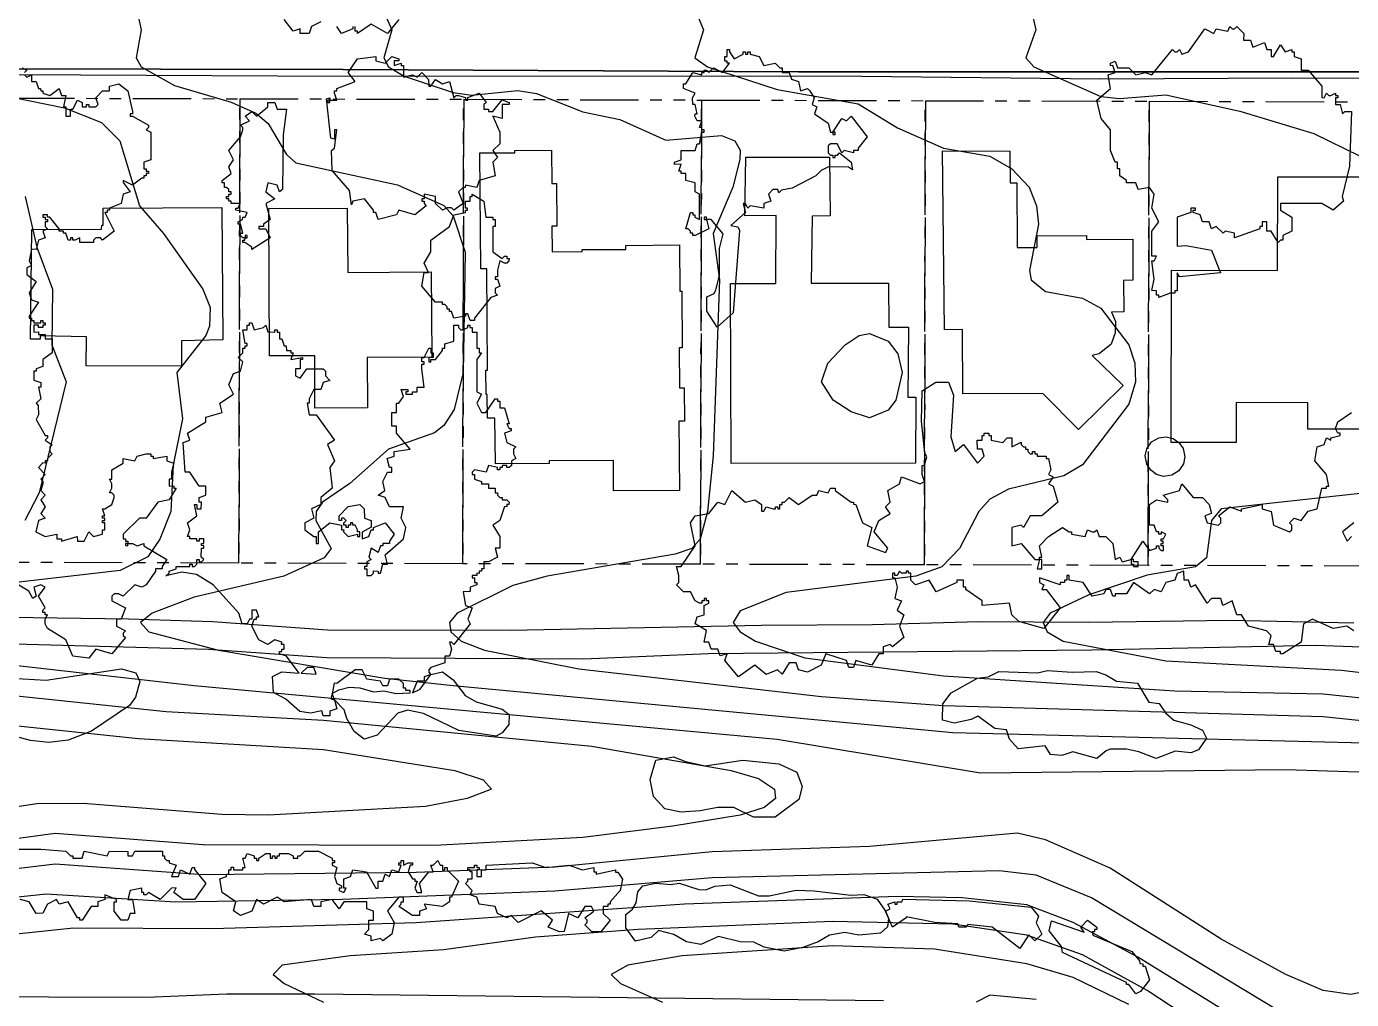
# Model space of a CAD drawing. Header units: metres. Extents: x -550 to 550, y -500 to 950.
# Drawn here: x -92.1 to 52.1, y 738.2 to 844.1 of the extents above; entities that cross this region are included whole.
import ezdxf

# ---------------------------------------------------------------- set-up
doc = ezdxf.new("R2010")
doc.units = ezdxf.units.M
doc.header["$LTSCALE"] = 2
doc.linetypes.add('PHANTOM', pattern=[6.35, 3.175, -0.635, 0.635, -0.635, 0.635, -0.635])
for name, color, linetype in [('SITE-BLDG-EXIST', 7, 'CONTINUOUS'), ('SITE-PROPERTY', 7, 'PHANTOM'), ('SITE-ROAD-CURB', 7, 'CONTINUOUS'), ('SITE-ROAD-GRAVEL', 32, 'CONTINUOUS'), ('SITE-ROAD-PAVED', 7, 'CONTINUOUS'), ('SITE-TREE-CANOPY', 94, 'CONTINUOUS'), ('TOPO-CONTOUR-MAJOR', 8, 'CONTINUOUS'), ('TOPO-CONTOUR-MINOR', 9, 'CONTINUOUS')]:
    doc.layers.add(name, color=color, linetype=linetype)

msp = doc.modelspace()

# ---------------------------------------------------------------- linework, layer by layer
at = {"layer": 'SITE-BLDG-EXIST'}
for points in [[(-20.78, 815.28), (-20.74, 809.11), (-21.08, 809.11), (-21.05, 804.75), (-20.52, 804.76), (-20.49, 801.11), (-21.11, 801.11), (-21.05, 793.59), (-28.22, 793.55), (-28.24, 796.84), (-35.24, 796.79), (-35.24, 796.5), (-41.09, 796.47), (-41.13, 801.45), (-41.96, 801.45), (-41.98, 804.02), (-42.1, 804.02), (-42.12, 806.65), (-41.94, 806.65), (-42.02, 817.69), (-42.68, 817.68), (-42.78, 830.3), (-38.97, 830.32), (-38.97, 830.57), (-34.96, 830.6), (-34.93, 826.98), (-34.42, 826.98), (-34.39, 822.33), (-34.94, 822.33), (-34.92, 819.54), (-31.63, 819.57), (-31.64, 819.78), (-26.87, 819.81), (-26.88, 820.24), (-21.05, 820.29), (-21.02, 815.28)], [(4.69, 803.74), (4.67, 796.54), (-15.42, 796.52), (-15.49, 816.09), (-10.54, 816.09), (-10.52, 823.48), (-13.93, 823.47), (-13.83, 829.83), (-4.69, 829.86), (-4.62, 823.45), (-6.61, 823.44), (-6.69, 816.15), (1.73, 816.12), (1.76, 811.35), (3.88, 811.36), (3.84, 803.74)], [(28.31, 820.92), (28.33, 816.45), (27.31, 816.44), (27.33, 813.01), (26, 812.97), (26.43, 811.98), (26.39, 810.72), (25.95, 809.51), (24.64, 808.44), (23.88, 808.25), (27.28, 805.01), (22.4, 800.2), (18.52, 804.13), (9.81, 804.09), (9.77, 811.1), (7.83, 811.06), (7.6, 830.54), (14.93, 830.5), (14.95, 827.06), (15.69, 827.06), (15.72, 820.02), (17.92, 820.03), (17.91, 821.28), (23.26, 821.31), (23.26, 820.9)], [(32.49, 798.81), (32.54, 817.54), (44.08, 817.51), (44.11, 827.71), (54.03, 827.69), (53.95, 800.23), (47.38, 800.25), (47.39, 803.12), (39.58, 803.15), (39.57, 798.78)], [(-75.25, 807.1), (-85.63, 807.14), (-85.61, 810.3), (-90.67, 810.41), (-90.67, 810.03), (-91.69, 810.05), (-91.56, 821.98), (-83.96, 822), (-83.95, 822.44), (-83.79, 822.44), (-83.81, 824.3), (-70.86, 824.35), (-70.78, 809.95), (-75.26, 809.86)], [(-48.07, 817.35), (-48.02, 808.08), (-55.06, 808.03), (-55.03, 802.56), (-60.73, 802.53), (-60.75, 808.24), (-65.68, 808.21), (-65.77, 824.25), (-57.21, 824.31), (-57.17, 817.3)]]:
    msp.add_lwpolyline(points, close=True, dxfattribs=at)
at = {"layer": 'SITE-PROPERTY'}
for points in [[(-69.01, 785.68), (-93.37, 785.75), (-93.28, 836.27), (-68.9, 836.2)], [(-44.64, 785.61), (-69.01, 785.68), (-68.9, 836.2), (-44.54, 836.14)], [(-18.75, 785.55), (-44.64, 785.61), (-44.54, 836.14), (-18.64, 836.06)], [(5.62, 785.48), (-18.75, 785.55), (-18.64, 836.06), (5.73, 835.99)], [(29.98, 785.42), (5.62, 785.48), (5.73, 835.99), (30.1, 835.93)], [(55.5, 785.35), (29.98, 785.42), (30.1, 835.93), (55.62, 835.85)]]:
    msp.add_lwpolyline(points, close=True, dxfattribs=at)
at = {"layer": 'SITE-ROAD-CURB'}
for points in [[(-157.19, 839.55), (-57.68, 839.4), (-8.09, 839.14), (73.65, 839.12)], [(72.86, 838.34), (45.66, 838.44), (24.77, 838.34), (-1.19, 838.63), (-64.8, 838.65), (-114.94, 838.91)]]:
    msp.add_lwpolyline(points, dxfattribs=at)
at = {"layer": 'SITE-ROAD-GRAVEL'}
for points in [[(-106.97, 779.97), (-81.05, 779.62), (-71.88, 779.31), (-59.37, 778.41), (-39.45, 778.38), (-12.12, 778.92), (-0.03, 778.99), (11.57, 779.33), (23.52, 779.23), (38.96, 779.46), (52.4, 779.19)], [(127.71, 732.44), (127.02, 752.07), (127.83, 761.11), (128.04, 767.9), (127.52, 771.07), (126.78, 772.29), (125.5, 773.43), (122.66, 774.95), (119.62, 775.55), (110.74, 776.53), (101.34, 777.27), (95.89, 777.28), (88.38, 776.12), (82.16, 775.78), (76.2, 775.68), (48.21, 776.69), (23.86, 776.21), (-17.89, 775.81), (-31.47, 775.21), (-59.46, 775.36), (-72.33, 776.26), (-94.79, 776.88)]]:
    msp.add_lwpolyline(points, dxfattribs=at)
at = {"layer": 'SITE-ROAD-PAVED'}
for points in [[(73.65, 839.12), (-8.09, 839.14), (-57.68, 839.4), (-157.19, 839.55)], [(-132.45, 738.63), (-79.06, 738.43), (-70.38, 738.8), (-60.75, 738.8), (1.17, 738.08)]]:
    msp.add_lwpolyline(points, dxfattribs=at)
at = {"layer": 'SITE-TREE-CANOPY'}
for points in [[(-60.1, 844.56), (-61.1, 844.06), (-61.35, 843.31), (-62.35, 843.31), (-62.35, 843.81), (-63.1, 843.56), (-64.1, 844.81)], [(-56.61, 844.06), (-56.61, 843.81), (-57.85, 843.31), (-58.35, 844.07)], [(-51.61, 844.81), (-52.85, 843.31), (-54.6, 844.3), (-56.1, 843.31), (-56.1, 843.56), (-56.35, 843.56), (-56.35, 844.06)], [(-92.35, 838.82), (-92.1, 838.56), (-91.6, 838.81), (-91.6, 838.06), (-91.1, 838.06), (-90.85, 837.31), (-90.61, 837.31), (-90.6, 837.06), (-90.35, 837.06), (-90.35, 836.81), (-89.6, 836.56), (-88.6, 837.31), (-88.35, 836.56), (-87.85, 836.56), (-88.1, 835.31), (-87.85, 835.31), (-87.85, 834.32), (-87.35, 834.31), (-87.35, 835.06), (-87.1, 835.06), (-86.6, 836.06), (-86.1, 835.81), (-86.1, 835.31), (-85.6, 835.31), (-85.6, 835.56), (-85.35, 835.56), (-85.35, 835.31), (-84.6, 835.31), (-84.35, 835.56), (-84.6, 836.31), (-83.85, 837.06), (-83.1, 837.06), (-83.1, 837.56), (-82.1, 837.81), (-81.1, 837.07), (-80.6, 834.81), (-80.6, 834.56), (-80.85, 834.56), (-80.85, 834.31), (-80.6, 834.31), (-78.85, 833.31), (-78.85, 833.06), (-79.1, 832.81), (-78.61, 832.56), (-78.6, 829.56), (-79.35, 829.31), (-79.35, 828.56), (-79.1, 828.56), (-79.1, 828.31), (-78.85, 828.31), (-78.85, 828.06), (-79.1, 828.06), (-79.1, 827.81), (-79.36, 827.81), (-79.35, 827.56), (-79.6, 827.56), (-80.6, 826.81), (-81.6, 827.31), (-81.6, 827.07), (-80.85, 826.06), (-81.61, 825.81), (-81.85, 824.81), (-83.1, 824.31), (-83.1, 824.06), (-83.35, 824.06), (-83.35, 823.81), (-83.6, 823.81), (-82.6, 821.81), (-83.85, 820.81), (-84.1, 821.06), (-84.6, 821.06), (-84.85, 820.81), (-84.85, 820.56), (-86.35, 820.56), (-86.35, 821.07), (-86.85, 820.81), (-87.1, 820.81), (-87.1, 821.06), (-87.36, 821.06), (-87.36, 820.81), (-87.6, 820.81), (-87.85, 821.56), (-88.1, 821.56), (-88.11, 821.81), (-88.6, 821.81), (-88.6, 822.06), (-89.6, 823.31), (-89.85, 823.31), (-89.85, 823.56), (-90.35, 823.56), (-90.35, 823.31), (-90.1, 823.31), (-90.11, 823.06), (-89.85, 823.06), (-89.85, 822.81), (-90.11, 822.81), (-90.1, 822.3), (-89.85, 822.06), (-90.35, 821.8), (-90.1, 821.06), (-90.85, 820.82), (-91.1, 819.81), (-91.6, 819.82), (-91.85, 818.56), (-91.6, 818.06), (-92.1, 817.81), (-92.1, 817.06), (-91.1, 816.31), (-91.85, 815.07), (-91.61, 814.31), (-90.85, 814.06), (-91.85, 812.56), (-91.85, 812.31), (-91.6, 812.31), (-91.6, 812.06), (-91.36, 812.06), (-91.35, 811.81), (-90.6, 811.8), (-90.6, 812.06), (-90.35, 812.06), (-90.35, 811.82), (-90.1, 811.82), (-90.1, 811.56), (-90.35, 811.56), (-90.35, 811.32), (-90.85, 811.32), (-90.85, 811.56), (-91.35, 811.56), (-91.35, 810.8), (-90.85, 810.82), (-90.85, 810.56), (-90.1, 810.56), (-90.1, 810.06), (-89.35, 810.06), (-89.35, 808.56), (-90.35, 807.81), (-90.35, 807.05), (-91.1, 806.81), (-91.1, 806.56), (-91.35, 806.56), (-91.35, 805.57), (-90.6, 805.31), (-90.6, 804.81), (-90.85, 804.81), (-90.6, 803.56), (-91.1, 803.06), (-90.86, 802.81), (-90.85, 801.8), (-91.1, 801.3), (-90.1, 799.56), (-89.86, 799.56), (-89.85, 799.31), (-90.1, 799.06), (-89.35, 798.55), (-89.6, 798.31), (-89.61, 797.81), (-89.35, 797.56), (-89.85, 797.06), (-89.85, 796.81), (-90.11, 796.81), (-90.11, 796.56), (-90.35, 796.57), (-90.85, 796.07), (-90.1, 795.31), (-90.6, 794.81), (-90.35, 794.56), (-90.35, 794.31), (-90.6, 793.56), (-90.1, 793.06), (-90.6, 792.56), (-90.1, 791.81), (-90.6, 791.06), (-90.1, 790.56), (-90.85, 790.31), (-91.11, 789.06), (-90.1, 788.56), (-88.85, 788.81), (-88.85, 788.31), (-88.35, 788.31), (-88.35, 788.06), (-86.61, 788.56), (-86.6, 788.06), (-85.85, 788.06), (-85.35, 789.06), (-84.85, 788.56), (-83.85, 788.81), (-83.85, 789.31), (-83.6, 789.31), (-83.6, 790.06), (-83.85, 790.06), (-83.85, 790.3), (-83.6, 790.32), (-83.6, 790.56), (-83.85, 790.56), (-83.85, 790.81), (-83.6, 790.81), (-83.86, 791.56), (-83.6, 791.56), (-82.85, 792.06), (-82.6, 792.81), (-82.6, 793.06), (-82.85, 793.31), (-83.1, 793.31), (-82.86, 793.81), (-82.85, 794.31), (-83.1, 794.81), (-82.85, 794.81), (-82.85, 795.81), (-81.6, 796.56), (-81.6, 797.07), (-80.35, 796.81), (-80.11, 797.31), (-79.1, 797.56), (-78.6, 797.56), (-78.6, 797.31), (-78.35, 797.31), (-78.35, 797.06), (-76.85, 797.31), (-76.86, 796.81), (-76.1, 796.56), (-76.35, 795.56), (-76.35, 794.81), (-76.61, 794.81), (-76.6, 794.06), (-76.1, 794.07), (-76.1, 793.81), (-75.86, 793.81), (-76.6, 792.56), (-77.85, 792.31), (-79.1, 790.57), (-79.85, 790.56), (-81.61, 788.81), (-81.6, 788.31), (-81.35, 788.31), (-81.35, 788.07), (-81.1, 788.07), (-81.1, 787.81), (-80.6, 787.81), (-80.1, 787.56), (-79.35, 787.81), (-79.35, 787.56), (-76.86, 786.06), (-77.36, 785.31), (-77.36, 785.06), (-78.1, 785.06), (-78.1, 784.81), (-79.1, 783.31), (-79.6, 783.06), (-80.35, 783.31), (-81.6, 782.06), (-82.11, 782.32), (-82.6, 782.31), (-82.85, 782.06), (-82.85, 781.56), (-81.35, 780.81), (-81.85, 779.56), (-82.36, 779.56), (-82.35, 778.81), (-81.35, 778.31), (-81.61, 778.05), (-81.6, 777.81), (-81.35, 777.56), (-82.85, 775.81), (-84.6, 776.31), (-85.35, 775.31), (-87.1, 775.56), (-87.85, 777.31), (-89.86, 778.56), (-90.1, 779.06), (-90.1, 779.56), (-89.85, 780.06), (-90.1, 780.06), (-90.1, 780.31), (-90.35, 780.31), (-90.35, 780.56), (-90.11, 780.81), (-90.85, 782.06), (-90.1, 783.06), (-90.6, 783.31), (-91.35, 783.06), (-91.1, 782.06), (-91.47, 781.82), (-91.89, 782.63), (-93.7, 783.69)], [(-92.6, 839.56), (-92.11, 839.32), (-92.35, 839.06)], [(52.39, 778.31), (51.64, 778.81), (50.15, 778.56), (47.9, 779.56), (46.9, 779.06), (46.65, 777.06), (44.65, 775.81), (44.4, 775.81), (44.39, 776.06), (43.9, 776.06), (43.65, 776.81), (43.15, 776.81), (43.4, 777.81), (42.89, 778.31), (40.9, 778.8), (40.14, 780.06), (39.65, 780.06), (39.15, 781.55), (38.14, 781.06), (37.9, 781.81), (36.9, 781.81), (36.4, 781.31), (35.15, 783.31), (34.65, 783.06), (34.4, 783.81), (33.9, 783.81), (33.89, 784.81), (33.15, 784.55), (32.9, 783.81), (31.9, 783.56), (31.4, 782.55), (30.65, 782.81), (30.15, 782.31), (28.39, 783.56), (27.65, 782.32), (26.4, 782.31), (26.4, 782.06), (26.15, 782.06), (25.89, 782.81), (25.4, 782.81), (25.15, 782.31), (23.9, 782.06), (22.9, 783.56), (21.39, 783.81), (21.4, 784.31), (21.15, 784.31), (21.15, 783.81), (20.9, 783.81), (20.9, 783.56), (20.4, 783.56), (20.4, 783.31), (18.15, 784.06), (18.15, 783.56), (18.65, 783.31), (18.4, 782.81), (18.9, 782.8), (20.4, 780.81), (18.65, 778.56), (15.9, 779.3), (15.15, 780.06), (14.9, 781.31), (11.9, 781.06), (11.9, 781.56), (10.14, 782.81), (10.15, 783.06), (9.9, 783.06), (9.9, 783.81), (9.15, 783.81), (9.15, 783.56), (6.9, 782.56), (6.15, 783.81), (4.65, 783.31), (4.15, 783.81), (4.15, 784.56), (3.9, 784.56), (3.9, 784.8), (3.65, 784.81), (3.65, 784.56), (3.15, 784.56), (2.9, 784.81), (2.65, 784.31), (2.39, 784.31), (2.4, 784.56), (2.15, 784.56), (2.15, 784.06), (2.39, 784.06), (2.65, 783.06), (2.4, 781.81), (3.15, 781.56), (2.65, 780.56), (3.4, 780.06), (2.9, 778.81), (3.4, 777.56), (2.15, 776.56), (1.9, 776.81), (1.15, 776.57), (1.15, 775.81), (0.65, 775.81), (-0.1, 774.57), (-1.85, 775.06), (-2.11, 774.31), (-2.6, 774.31), (-2.86, 775.06), (-5.1, 775.81), (-5.6, 774.56), (-7.11, 773.81), (-8.1, 774.06), (-8.35, 774.81), (-9.1, 774.81), (-9.85, 773.57), (-10.36, 774.06), (-11.6, 773.56), (-12.85, 774.56), (-14.6, 773.3), (-16.11, 775.06), (-15.85, 775.81), (-16.6, 775.57), (-16.85, 776.31), (-17.6, 776.31), (-17.85, 777.06), (-18.35, 777.06), (-18.1, 778.32), (-19.35, 779.06), (-19.1, 779.81), (-18.35, 780.06), (-18.35, 781.06), (-17.85, 781.31), (-17.85, 781.56), (-18.1, 781.56), (-18.1, 781.81), (-18.35, 781.81), (-18.35, 781.56), (-18.6, 781.56), (-18.6, 781.31), (-18.85, 781.31), (-19.35, 781.57), (-19.85, 782.56), (-20.6, 782.56), (-21.35, 783.31), (-21.1, 783.56), (-21.1, 784.31), (-21.35, 785.31), (-20.85, 785.32), (-19.35, 787.56), (-19.85, 790.06), (-19.35, 790.81), (-17.85, 791.06), (-16.85, 792.31), (-16.1, 792.06), (-15.35, 793.56), (-13.85, 792.31), (-12.85, 792.56), (-12.1, 792.06), (-12.1, 791.31), (-11.85, 791.31), (-11.6, 791.81), (-10.85, 791.57), (-10.6, 791.56), (-10.6, 791.81), (-10.35, 791.81), (-10.35, 791.56), (-10.1, 791.56), (-10.1, 792.06), (-9.85, 792.06), (-9.85, 792.31), (-9.6, 792.31), (-9.1, 792.81), (-8.1, 792.06), (-6.6, 793.06), (-6.1, 793.06), (-5.85, 793.56), (-4.85, 793.31), (-4.6, 793.82), (-4.1, 793.81), (-4.1, 793.56), (-2.36, 792.31), (-2.1, 792.31), (-2.1, 792.07), (-1.85, 792.06), (-1.1, 790.06), (-0.1, 789.56), (-0.6, 787.56), (1.4, 786.81), (1.65, 787.31), (0.15, 789.06), (0.65, 790.32), (1.9, 791.06), (1.4, 791.8), (1.9, 792.3), (1.65, 793.56), (2.9, 794.31), (3.15, 795.06), (5.15, 794.31), (5.65, 794.56), (5.4, 795.31), (5.39, 796.3), (5.65, 796.32), (5.88, 797.23), (5.67, 797.62), (5.32, 801.1), (5.38, 804.41), (6.88, 805.36), (8.25, 805.37), (8.81, 803.96), (8.51, 799.4), (8.96, 797.81), (9.9, 798.56), (11.4, 796.56), (12.15, 797.31), (11.9, 798.06), (11.4, 798.07), (11.39, 799.06), (11.9, 799.05), (11.9, 799.56), (12.15, 799.56), (12.15, 799.81), (12.65, 799.81), (12.65, 799.57), (12.9, 799.57), (12.9, 799.06), (14.15, 798.81), (14.65, 799.31), (15.14, 799.31), (15.15, 798.31), (16.15, 798.82), (16.15, 798.56), (16.4, 798.31), (16.65, 798.31), (16.65, 798.06), (16.9, 798.06), (16.9, 797.81), (17.15, 797.56), (17.4, 797.56), (17.4, 797.81), (17.65, 797.81), (17.65, 797.56), (17.89, 797.56), (17.89, 797.31), (18.9, 797.31), (18.9, 797.07), (19.15, 797.07), (19.4, 795.81), (19.15, 795.31), (19.65, 795.06), (19.15, 794.31), (19.65, 794.06), (20.15, 792.31), (18.4, 790.81), (17.15, 790.81), (16.4, 789.56), (16.15, 789.81), (15.15, 789.56), (15.15, 787.56), (16.15, 787.81), (17.65, 786.05), (18.15, 786.07), (18.15, 786.31), (18.4, 786.31), (18.15, 787.56), (19.15, 788.56), (20.65, 789.55), (21.39, 789.06), (21.65, 789.06), (21.65, 788.81), (23.15, 788.56), (23.4, 789.31), (23.89, 789.06), (24.15, 789.06), (24.4, 789.31), (24.64, 788.56), (25.4, 788.56), (26.15, 787.81), (26.4, 786.07), (26.9, 786.31), (27.15, 785.81), (28.15, 786.06), (29.4, 788.06), (30.15, 787.06), (30.9, 787.31), (30.9, 787.56), (31.15, 787.56), (31.15, 787.31), (31.4, 787.06), (31.65, 787.06), (31.65, 787.56), (31.4, 787.56), (31.4, 787.81), (31.64, 787.81), (31.64, 788.06), (31.4, 788.06), (31.4, 788.31), (31.65, 788.31), (31.9, 788.81), (31.4, 789.06), (31.4, 788.81), (31.15, 788.81), (31.15, 789.06), (30.89, 789.06), (30.65, 789.81), (30.14, 789.81), (30.15, 792.06), (30.9, 792.56), (32.15, 792.31), (32.15, 792.57), (31.64, 793.06), (33.4, 793.56), (33.65, 794.31), (34.9, 792.81), (35.9, 792.81), (36.65, 792.06), (36.9, 791.06), (36.15, 790.81), (36.4, 790.06), (37.65, 789.81), (37.9, 790.05), (37.9, 790.56), (37.64, 790.81), (38.9, 791.81), (40.15, 791.31), (40.15, 791.56), (42.4, 792.06), (42.4, 791.56), (43.4, 791.3), (43.65, 789.81), (45.39, 789.06), (45.65, 789.31), (45.65, 789.81), (45.4, 790.06), (45.89, 790.56), (46.65, 790.31), (47.4, 791.31), (48.4, 791.57), (48.9, 793.81), (49.4, 793.81), (49.4, 794.06), (49.65, 794.06), (49.4, 795.31), (48.15, 796.8), (48.4, 798.31), (49.15, 798.56), (49.4, 799.31), (49.89, 799.06), (49.89, 799.31), (50.9, 799.56), (50.9, 799.82), (50.65, 799.8), (50.39, 800.31), (50.65, 801.06), (52.15, 802.06)], [(52.4, 790.06), (51.15, 789.06), (51.65, 788.06), (52.15, 788.56)], [(-96.39, 773.31), (-90.01, 772.94), (-81.81, 774.16), (-80.24, 773.74), (-79.79, 772.78), (-80.29, 771.08), (-80.94, 770.19), (-85.06, 767.39), (-87.62, 766.41), (-89.72, 766.16), (-91.69, 766.37), (-94.29, 767.04)], [(-93.35, 754.55), (-90.6, 754.56), (-87.85, 754.31), (-87.35, 753.81), (-87.1, 753.81), (-87.1, 753.56), (-86.1, 753.56), (-85.85, 754.31), (-83.35, 753.81), (-83.1, 754.31), (-81.1, 754.3), (-81.1, 753.82), (-80.6, 753.81), (-80.35, 754.32), (-77.35, 754.31), (-77.35, 753.81), (-77.1, 753.81), (-77.1, 753.57), (-76.85, 753.31), (-76.6, 753.31), (-76.6, 753.06), (-75.85, 752.81), (-76.35, 751.56), (-75.6, 751.56), (-75.36, 752.31), (-74.35, 751.82), (-74.11, 752.56), (-73.85, 752.56), (-73.85, 752.32), (-72.61, 750.81), (-73.85, 749.06), (-75.1, 749.06), (-76.1, 749.82), (-75.85, 750.32), (-76.36, 750.31), (-77.6, 749.06), (-78.85, 749.81), (-79.1, 749.56), (-79.35, 749.56), (-79.35, 749.81), (-79.6, 749.81), (-79.6, 750.31), (-80.85, 750.06), (-81.1, 749.07), (-80.61, 749.06), (-80.35, 747.56), (-80.85, 747.56), (-81.1, 746.81), (-81.85, 746.81), (-82.6, 747.81), (-82.6, 748.81), (-82.35, 748.81), (-82.35, 749.06), (-83.6, 749.56), (-83.6, 749.06), (-84.36, 748.81), (-84.36, 748.31), (-85.1, 748.31), (-86.1, 746.81), (-86.35, 746.81), (-86.35, 747.06), (-86.6, 747.06), (-87.6, 748.81), (-88.6, 748.56), (-88.86, 749.06), (-89.85, 748.57), (-90.35, 747.57), (-91.1, 747.55), (-91.85, 748.81), (-92.85, 749.06)]]:
    msp.add_lwpolyline(points, dxfattribs=at)
for points in [[(34.1, 820.22), (36.88, 819.73), (37.88, 817.26), (33.42, 816.84), (33.15, 817.24), (33.15, 815.31), (32.9, 815.31), (32.89, 815.06), (32.4, 815.06), (31.15, 814.56), (31.15, 814.81), (30.9, 814.81), (30.9, 815.31), (30.4, 815.32), (30.65, 816.56), (30.4, 818.56), (30.65, 818.56), (30.9, 819.06), (30.4, 819.06), (30.4, 821.81), (31.15, 822.81), (30.4, 824.31), (30.65, 825.8), (30.15, 826.56), (28.9, 826.31), (28.65, 827.06), (27.64, 827.05), (27.64, 827.31), (26.9, 827.81), (26.9, 828.56), (26.65, 828.56), (26.65, 829.31), (26.4, 829.31), (25.9, 830.56), (25.9, 832.81), (24.89, 834.06), (24.4, 836.06), (25.9, 837.31), (25.64, 838.82), (26.4, 839.06), (26.14, 839.82), (25.9, 839.8), (25.9, 840.06), (26.4, 840.3), (26.65, 839.56), (27.9, 839.56), (28.65, 838.81), (29.65, 839.07), (30.4, 838.81), (32.65, 841.56), (32.89, 841.31), (33.15, 841.31), (33.4, 841.56), (33.65, 841.06), (34.4, 841.31), (36.15, 843.81), (37.14, 843.31), (37.4, 843.81), (38.65, 843.56), (38.89, 844.06), (39.15, 843.81), (39.4, 843.81), (39.65, 844.06), (40.4, 843.31), (40.39, 842.56), (41.15, 842.57), (41.4, 841.81), (42.65, 842.31), (42.9, 841.56), (43.4, 841.56), (43.4, 840.81), (43.65, 840.8), (44.4, 842.06), (44.9, 841.31), (45.65, 841.56), (45.65, 841.31), (45.9, 841.31), (45.9, 840.81), (46.65, 840.56), (46.65, 839.31), (47.4, 839.31), (48.9, 837.56), (48.9, 836.32), (49.15, 836.31), (49.4, 836.82), (49.65, 836.56), (49.9, 836.56), (50.4, 836.81), (50.4, 836.56), (50.65, 836.56), (50.65, 836.31), (50.4, 836.31), (50.4, 835.56), (50.9, 835.56), (51.15, 834.55), (51.39, 834.81), (52.12, 834.81), (51.9, 828.86), (51.13, 825.58), (51.25, 825.05), (50.14, 824.06), (48.9, 824.81), (44.39, 824.81), (44.4, 824.06), (45.65, 823.3), (45.65, 821.81), (44.65, 821.31), (44.65, 820.81), (44.4, 820.81), (44.15, 820.56), (43.4, 821.81), (42.9, 821.81), (42.9, 822.81), (42.4, 822.81), (42.4, 822.31), (42.14, 822.31), (42.14, 822.06), (39.4, 821.05), (39.4, 821.56), (38.39, 821.81), (38.15, 821.56), (37.4, 822.31), (36.9, 822.06), (36.65, 822.8), (35.9, 822.81), (35.64, 823.56), (34.9, 823.81), (34.9, 824.06), (35.15, 824.06), (35.15, 824.31), (34.65, 824.31), (34.65, 823.81), (33.14, 823.31), (33.15, 820.15)], [(-17.85, 822.06), (-19.35, 821.31), (-19.6, 821.31), (-19.6, 821.56), (-19.85, 821.56), (-19.85, 821.81), (-20.1, 822.06), (-20.35, 822.06), (-19.85, 823.81), (-19.6, 823.81), (-19.6, 823.56), (-19.36, 823.56), (-19.36, 823.31), (-18.85, 823.06), (-18.85, 825.81), (-19.35, 826.06), (-19.35, 827.06), (-20.35, 827.31), (-20.35, 828.06), (-20.85, 828.06), (-20.85, 828.31), (-21.1, 828.31), (-20.85, 829.07), (-21.6, 829.06), (-21.6, 829.31), (-20.85, 829.57), (-20.86, 830.56), (-19.35, 830.56), (-19.1, 831.31), (-18.85, 831.31), (-18.6, 832.56), (-18.35, 832.55), (-18.35, 832.81), (-18.6, 832.81), (-18.61, 833.06), (-18.85, 833.06), (-18.6, 833.81), (-19.1, 833.81), (-19.36, 834.31), (-19.35, 834.56), (-19.1, 834.56), (-19.35, 835.56), (-19.6, 835.56), (-19.61, 836.31), (-19.35, 836.81), (-20.6, 837.31), (-20.6, 837.81), (-20.35, 837.81), (-19.6, 839.06), (-18.6, 838.81), (-18.6, 839.06), (-18.35, 839.06), (-18.35, 839.31), (-18.11, 839.31), (-17.85, 839.06), (-17.35, 839.56), (-16.35, 839.06), (-15.61, 840.06), (-15.85, 840.06), (-15.85, 840.3), (-16.1, 840.3), (-16.1, 840.81), (-15.85, 840.81), (-15.85, 841.56), (-15.6, 841.56), (-15.6, 841.31), (-15.1, 840.56), (-14.1, 841.06), (-14.1, 841.31), (-13.86, 841.31), (-13.86, 841.06), (-13.6, 841.06), (-13.6, 841.31), (-13.35, 841.31), (-13.35, 841.06), (-12.35, 840.81), (-11.85, 839.81), (-10.61, 840.06), (-10.1, 839.56), (-9.86, 839.56), (-9.86, 839.06), (-9.1, 839.06), (-8.85, 838.32), (-8.1, 838.06), (-7.85, 837.06), (-7.11, 837.31), (-6.85, 837.06), (-6.36, 836.31), (-6.6, 835.56), (-6.1, 835.31), (-6.35, 834.56), (-4.85, 833.56), (-4.61, 832.56), (-4.35, 832.56), (-3.35, 834.06), (-2.86, 833.81), (-2.35, 834.31), (-0.6, 832.06), (-1.6, 830.81), (-1.6, 830.56), (-2.1, 830.56), (-2.1, 830.31), (-3.11, 830.57), (-3.35, 830.31), (-3.86, 831.31), (-4.6, 831.31), (-4.85, 831.06), (-4.85, 830.31), (-4.6, 830.06), (-4.36, 830.06), (-4.35, 829.81), (-4.1, 829.81), (-4.1, 830.06), (-3.85, 830.06), (-3.6, 830.31), (-2.36, 829.31), (-2.22, 828.47), (-2.64, 828.76), (-4.8, 828.78), (-5.61, 828.4), (-6.21, 827.82), (-8.76, 826.46), (-9.94, 826.26), (-10.24, 825.97), (-10.35, 826.31), (-10.86, 826.32), (-11.35, 825.82), (-11.1, 825.06), (-11.85, 824.82), (-11.86, 824.31), (-13.35, 824.56), (-13.6, 824.31), (-13.86, 824.81), (-14.1, 824.81), (-13.85, 823.81), (-15.45, 822.42), (-14.7, 822.26), (-14.51, 821.87), (-15.18, 812.91), (-16.92, 811.36), (-18.06, 813.07), (-18.06, 814.63), (-17.27, 815.02), (-17.08, 815.41), (-16.68, 816.98), (-16.67, 819.92), (-16.27, 821.51), (-17.6, 823.07), (-18.1, 823.05)], [(-58.35, 836.06), (-58.6, 836.81), (-58.6, 837.06), (-58.35, 837.06), (-58.36, 837.31), (-56.35, 838.06), (-57.1, 839.06), (-56.1, 840.56), (-54.1, 840.81), (-54.1, 840.31), (-53.1, 840.06), (-52.35, 840.81), (-51.6, 840.56), (-51.6, 840.31), (-52.1, 840.31), (-52.1, 839.81), (-51.35, 840.06), (-51.35, 839.81), (-51.1, 839.81), (-51.1, 838.56), (-50.1, 838.81), (-49.61, 838.56), (-49.1, 839.06), (-48.36, 838.31), (-48.35, 837.56), (-48.1, 837.56), (-47.6, 838.31), (-46.85, 837.81), (-46.1, 838.06), (-45.6, 836.31), (-45.35, 836.56), (-45.1, 836.56), (-44.35, 836.32), (-44.35, 836.06), (-44.1, 836.06), (-44.1, 836.32), (-42.85, 836.81), (-42.1, 835.81), (-42.35, 835.56), (-42.35, 835.06), (-41.85, 835.06), (-41.85, 834.81), (-41.35, 834.81), (-40.35, 836.07), (-39.6, 835.81), (-39.6, 835.56), (-40.35, 835.57), (-40.35, 834.06), (-41.35, 834.31), (-40.6, 832.56), (-40.6, 831.3), (-41.35, 830.56), (-40.85, 829.81), (-41.35, 829.31), (-41.1, 827.81), (-42.85, 827.31), (-43.11, 826.56), (-44.35, 826.8), (-44.36, 826.56), (-44.6, 826.56), (-45.1, 826.06), (-44.6, 824.81), (-45.6, 824.06), (-45.85, 824.32), (-46.35, 824.32), (-46.85, 824.06), (-47.6, 824.81), (-47.6, 825.56), (-48.85, 825.81), (-48.85, 825.31), (-49.1, 825.31), (-49.1, 825.06), (-48.85, 825.06), (-48.85, 824.81), (-48.61, 824.56), (-49.85, 823.56), (-51.6, 824.06), (-51.85, 823.56), (-53.85, 823.06), (-54.1, 823.81), (-54.35, 823.81), (-54.35, 824.06), (-55.35, 825.31), (-56.6, 825.06), (-56.74, 824.65), (-56.99, 826.23), (-58.87, 828.38), (-58.95, 830.58), (-58.6, 830.81), (-58.35, 832.81), (-58.6, 832.81), (-58.6, 831.81), (-59.01, 831.91), (-59.48, 836.18), (-59.1, 836.31), (-59.1, 836.06)], [(-68.6, 821.06), (-68.85, 821.31), (-68.85, 821.56), (-68.6, 821.56), (-68.85, 822.55), (-69.1, 822.56), (-69.1, 822.81), (-68.61, 823.05), (-68.6, 823.31), (-68.35, 823.31), (-68.11, 823.81), (-69.36, 824.06), (-69.35, 824.31), (-69.1, 824.31), (-68.86, 824.81), (-69.85, 824.81), (-69.85, 825.06), (-70.1, 825.06), (-70.1, 825.32), (-70.35, 825.32), (-70.35, 825.56), (-70.1, 825.56), (-70.1, 825.82), (-69.85, 825.82), (-69.85, 826.06), (-70.1, 826.06), (-70.1, 826.31), (-70.35, 826.56), (-70.6, 826.56), (-70.6, 827.06), (-70.85, 827.06), (-70.85, 827.31), (-69.86, 828.06), (-70.1, 828.81), (-69.6, 829.56), (-70.1, 830.57), (-68.85, 832.07), (-68.6, 832.81), (-68.6, 833.06), (-68.85, 833.31), (-67.85, 833.81), (-68.35, 834.31), (-67.6, 834.81), (-67.1, 834.31), (-65.85, 835.31), (-65.85, 835.81), (-65.11, 835.81), (-64.85, 835.06), (-63.83, 835.06), (-64.2, 832.29), (-64.27, 826.31), (-64.6, 826.06), (-64.85, 826.81), (-65.85, 827.06), (-66.1, 826.06), (-65.11, 825.31), (-66.1, 824.81), (-65.6, 823.06), (-66.35, 822.56), (-66.35, 822.31), (-66.85, 822.31), (-66.85, 822.06), (-66.1, 822.06), (-65.6, 821.06), (-67.61, 819.81), (-67.6, 820.06), (-68.36, 820.56), (-68.6, 820.56), (-68.6, 820.81), (-68.36, 820.81), (-68.35, 821.06)], [(-59.35, 836.06), (-59.35, 835.81), (-59.1, 835.81), (-59.1, 836.06)], [(-4.35, 832.31), (-4.1, 832.31), (-4.1, 832.56), (-4.35, 832.56)], [(-42.11, 823.31), (-41.35, 823.31), (-41.35, 823.06), (-41.1, 823.06), (-41.1, 822.31), (-41.36, 822.31), (-41.35, 819.56), (-40.35, 818.81), (-40.1, 819.06), (-39.85, 819.06), (-39.85, 818.81), (-39.6, 818.81), (-39.61, 818.56), (-39.85, 818.31), (-40.1, 818.31), (-40.6, 818.56), (-40.85, 817.56), (-40.85, 816.81), (-41.1, 816.81), (-41.1, 816.56), (-40.85, 816.56), (-40.61, 815.81), (-41.1, 815.57), (-41.11, 815.07), (-40.85, 814.81), (-41.6, 814.57), (-43.35, 812.31), (-43.35, 812.06), (-43.85, 812.07), (-44.1, 812.81), (-44.35, 812.81), (-44.35, 812.56), (-45.6, 812.31), (-45.85, 813.06), (-46.1, 813.06), (-46.1, 813.31), (-46.35, 813.31), (-46.35, 813.56), (-46.6, 813.82), (-46.85, 813.82), (-46.85, 814.06), (-47.6, 814.06), (-49.1, 815.81), (-48.85, 817.31), (-48.36, 817.31), (-48.85, 818.31), (-48.1, 819.56), (-48.11, 820.81), (-46.1, 822.31), (-45.6, 823.56), (-44.35, 823.81), (-44.35, 824.06), (-44.11, 824.06), (-44.11, 824.31), (-44.35, 824.31), (-44.35, 825.06), (-43.85, 825.06), (-43.85, 825.56), (-43.61, 825.56), (-43.6, 825.81), (-42.35, 825.06)], [(-18.11, 823.31), (-18.35, 823.31), (-18.35, 823.06), (-18.1, 823.05)], [(-68.1, 821.06), (-68.1, 821.31), (-68.35, 821.31), (-68.35, 821.06)], [(-58.35, 769.81), (-59.11, 769.56), (-59.1, 769.06), (-59.85, 769.06), (-59.99, 769.61), (-61.21, 769.34), (-62.39, 769.54), (-63.91, 770.87), (-65.24, 771.6), (-65.36, 773.34), (-64.34, 773.83), (-62.47, 773.71), (-63.85, 775.56), (-64.6, 775.81), (-64.6, 776.06), (-64.35, 776.06), (-64.35, 776.31), (-64.1, 776.31), (-64.1, 776.81), (-64.36, 776.81), (-64.35, 777.06), (-65.1, 777.31), (-65.85, 776.81), (-66.85, 777.31), (-67.6, 778.81), (-67.35, 779.56), (-67.1, 779.56), (-67.1, 779.82), (-66.85, 779.81), (-67.1, 780.56), (-67.6, 780.56), (-67.6, 779.56), (-67.86, 779.56), (-68.1, 779.06), (-68.66, 779.06), (-69.02, 780.23), (-71.8, 783.29), (-73.63, 784.43), (-75.22, 784.68), (-76.96, 784.27), (-76.6, 784.56), (-76.6, 784.81), (-75.85, 785.05), (-75.85, 785.31), (-74.35, 785.31), (-74.35, 785.56), (-74.1, 785.56), (-74.1, 785.31), (-73.85, 785.31), (-73.61, 785.56), (-73.6, 786.06), (-73.35, 786.06), (-73.35, 785.81), (-73.1, 785.81), (-72.85, 786.06), (-73.11, 786.31), (-73.1, 787.31), (-72.85, 787.31), (-72.85, 787.56), (-73.1, 787.57), (-73.1, 787.81), (-72.85, 787.81), (-72.85, 788.31), (-73.36, 788.31), (-73.35, 788.06), (-73.6, 788.06), (-73.6, 788.31), (-74.35, 788.31), (-74.35, 788.56), (-74.61, 788.56), (-74.35, 789.31), (-74.6, 790.06), (-73.61, 790.81), (-73.85, 792.06), (-73.6, 792.06), (-73.6, 791.56), (-73.11, 791.56), (-73.1, 792.32), (-73.35, 792.32), (-73.35, 792.8), (-72.61, 793.06), (-72.6, 794.06), (-73.36, 794.06), (-74.35, 795.56), (-74.86, 795.57), (-75.1, 798.81), (-74.35, 799.06), (-74.6, 799.81), (-72.6, 801.06), (-72.6, 801.56), (-70.85, 802.06), (-71.1, 803.06), (-69.6, 804.06), (-70.1, 805.06), (-69.6, 806.32), (-68.85, 806.56), (-68.6, 807.56), (-69.1, 808.06), (-68.6, 808.56), (-68.6, 809.06), (-68.35, 809.06), (-68.35, 809.31), (-68.1, 809.31), (-68.1, 809.56), (-68.35, 809.56), (-68.6, 811.06), (-68.1, 811.06), (-68.1, 811.56), (-67.85, 811.56), (-67.85, 811.81), (-67.6, 811.81), (-67.35, 811.06), (-66.35, 811.31), (-66.1, 811.56), (-65.85, 810.82), (-65.1, 810.81), (-65.1, 811.06), (-64.85, 811.06), (-64.85, 810.81), (-64.61, 810.81), (-64.6, 810.06), (-64.35, 810.06), (-64.1, 809.31), (-63.86, 809.31), (-63.85, 808.81), (-63.35, 808.81), (-63.35, 808.56), (-63.11, 808.56), (-63.35, 807.81), (-62.1, 808.06), (-62.1, 807.81), (-62.36, 807.81), (-62.35, 806.81), (-62.85, 806.81), (-62.85, 806.06), (-62.35, 805.8), (-61.61, 806.81), (-59.85, 806.81), (-59.6, 806.56), (-59.6, 806.06), (-59.1, 805.56), (-59.85, 805.31), (-60.11, 804.56), (-60.85, 804.56), (-61.35, 803.56), (-61.35, 803.06), (-61.6, 803.06), (-61.35, 801.81), (-60.6, 801.81), (-58.6, 799.06), (-59.36, 798.56), (-58.6, 796.81), (-59.11, 796.06), (-58.85, 793.81), (-60.1, 792.81), (-60.1, 792.06), (-61.11, 791.56), (-60.85, 790.56), (-61.85, 790.06), (-61.85, 789.31), (-60.85, 788.56), (-60.6, 788.56), (-60.61, 787.82), (-60.35, 787.82), (-60.35, 789.06), (-59.1, 790.06), (-57.85, 789.81), (-57.85, 789.31), (-57.6, 789.31), (-57.61, 789.06), (-57.1, 788.56), (-56.1, 788.81), (-56.1, 788.55), (-55.85, 788.57), (-55.85, 789.06), (-56.1, 789.06), (-56.1, 789.31), (-56.35, 789.81), (-56.6, 789.81), (-56.6, 790.06), (-56.85, 790.06), (-56.85, 789.81), (-57.1, 789.81), (-57.1, 789.56), (-57.35, 789.56), (-57.35, 789.81), (-57.6, 789.81), (-57.6, 790.06), (-57.35, 790.31), (-57.6, 790.56), (-57.85, 790.56), (-57.85, 790.31), (-58.1, 790.32), (-58.1, 790.82), (-57.1, 791.82), (-55.85, 792.06), (-55.36, 791.56), (-55.35, 790.56), (-54.61, 790.31), (-54.6, 789.57), (-55.6, 789.05), (-55.61, 788.31), (-54.85, 788.56), (-54.6, 789.31), (-54.35, 789.31), (-54.35, 789.56), (-53.1, 790.06), (-52.1, 788.81), (-52.6, 788.06), (-52.6, 787.8), (-53.35, 787.81), (-53.35, 787.56), (-53.6, 787.56), (-53.85, 786.81), (-54.6, 787.31), (-54.85, 786.31), (-54.6, 786.06), (-55.1, 785.81), (-55.1, 785.31), (-55.35, 785.31), (-55.35, 785.06), (-55.1, 785.06), (-55.1, 784.32), (-54.6, 784.31), (-54.35, 784.56), (-54.35, 784.82), (-53.85, 784.81), (-53.85, 784.56), (-53.6, 784.56), (-53.35, 785.56), (-52.85, 785.56), (-53.1, 786.56), (-51.1, 788.31), (-50.85, 789.56), (-51.35, 790.56), (-51.1, 791.81), (-52.6, 791.81), (-53.1, 792.81), (-53.85, 793.06), (-53.11, 793.56), (-53.35, 794.56), (-52.85, 795.56), (-52.35, 795.56), (-52.35, 796.06), (-52.6, 796.06), (-52.86, 797.06), (-52.1, 797.32), (-52.1, 797.82), (-50.35, 798.06), (-51.85, 799.81), (-51.85, 800.56), (-52.35, 800.56), (-52.35, 802.07), (-51.85, 802.06), (-51.85, 803.07), (-51.6, 803.07), (-51.1, 803.81), (-51.35, 804.56), (-50.61, 804.57), (-50.61, 804.31), (-50.85, 804.31), (-50.85, 804.07), (-50.1, 804.06), (-50.1, 804.31), (-49.6, 804.31), (-49.6, 804.81), (-48.85, 804.81), (-49.1, 806.81), (-49.1, 807.31), (-48.85, 807.31), (-48.85, 807.56), (-49.11, 807.56), (-49.11, 808.06), (-48.85, 808.06), (-48.35, 809.06), (-48.1, 809.06), (-48.1, 808.56), (-47.85, 808.56), (-47.86, 808.05), (-48.35, 808.06), (-48.35, 807.56), (-48.1, 807.55), (-48.1, 807.81), (-47.6, 807.81), (-46.85, 808.81), (-46.85, 809.05), (-46.6, 809.07), (-46.6, 809.55), (-45.6, 809.81), (-45.6, 811.56), (-45.11, 811.56), (-45.11, 811.31), (-44.85, 811.07), (-44.6, 811.07), (-44.1, 811.31), (-44.1, 811.57), (-43.86, 811.56), (-43.86, 811.31), (-43.6, 811.31), (-43.6, 810.81), (-43.1, 810.81), (-43.1, 809.06), (-42.85, 809.06), (-42.86, 808.56), (-42.6, 808.56), (-43.1, 807.82), (-43.1, 804.31), (-42.6, 804.07), (-43.1, 803.07), (-42.6, 802.06), (-42.11, 802.06), (-41.1, 803.56), (-40.85, 803.56), (-40.85, 803.31), (-40.6, 803.31), (-40.6, 802.56), (-40.1, 802.56), (-39.6, 800.81), (-39.85, 800.81), (-39.6, 800.31), (-39.36, 800.31), (-39.36, 800.06), (-40.1, 799.81), (-39.85, 798.81), (-38.85, 798.31), (-39.11, 798.07), (-39.1, 797.56), (-38.85, 797.06), (-39.35, 796.81), (-39.35, 796.31), (-39.6, 796.06), (-39.85, 796.06), (-39.85, 796.31), (-40.35, 796.31), (-40.35, 796.06), (-40.6, 796.07), (-40.6, 795.81), (-40.85, 795.81), (-40.85, 796.07), (-41.85, 796.31), (-42.1, 795.56), (-43.35, 795.81), (-43.6, 795.56), (-43.6, 795.31), (-43.35, 795.31), (-43.35, 794.81), (-42.6, 794.55), (-42.6, 794.31), (-41.85, 794.31), (-41.85, 793.81), (-41.11, 793.81), (-41.1, 793.31), (-40.85, 793.31), (-40.85, 793.06), (-40.6, 792.81), (-40.36, 792.81), (-40.36, 792.56), (-39.85, 792.56), (-39.6, 792.32), (-39.61, 792.06), (-39.85, 792.06), (-39.85, 791.81), (-40.1, 791.82), (-40.6, 790.31), (-41.35, 789.81), (-40.6, 788.56), (-40.6, 787.31), (-41.1, 787.31), (-40.86, 786.31), (-41.85, 785.81), (-42.35, 785.81), (-42.35, 785.05), (-42.61, 785.06), (-42.6, 784.81), (-42.85, 784.81), (-42.85, 784.55), (-43.1, 784.56), (-43.1, 784.31), (-43.6, 784.31), (-43.6, 784.06), (-43.35, 784.06), (-43.35, 783.57), (-43.1, 783.57), (-43.1, 783.31), (-43.85, 783.07), (-43.85, 782.57), (-44.6, 782.55), (-44.35, 781.06), (-43.6, 780.81), (-44.1, 779.56), (-43.85, 779.06), (-45.6, 776.81), (-45.85, 777.06), (-46.1, 777.06), (-45.85, 776.31), (-46.1, 775.56), (-46.6, 775.56), (-46.6, 774.82), (-48.1, 774.31), (-48.35, 774.06), (-48.35, 773.81), (-48.1, 773.56), (-46.85, 773.85), (-45.7, 772.98), (-44.36, 771.28), (-43.17, 770.56), (-40.35, 769.77), (-39.59, 769.21), (-39.64, 768.1), (-40.35, 767.22), (-41.02, 766.83), (-45.07, 767.46), (-48.92, 769.29), (-50.67, 769.68), (-51.7, 769.33), (-53.96, 766.95), (-55.39, 766.51), (-56.46, 767.34), (-57.25, 768.78), (-57.57, 769.72), (-58.61, 770.8)], [(34, 797.25), (33.85, 796.48), (33.34, 795.72), (32.57, 795.23), (31.66, 795.11), (30.9, 795.33), (30.27, 795.78), (29.84, 796.44), (29.68, 797.34), (29.85, 798.11), (30.37, 798.85), (31.16, 799.31), (31.94, 799.42), (32.71, 799.24), (33.35, 798.8), (33.8, 798.16)], [(-81.35, 787.81), (-81.35, 787.57), (-81.1, 787.56), (-81.1, 787.81)], [(17.9, 785.06), (18.4, 785.06), (18.4, 786.06), (18.15, 786.07)], [(28.15, 785.81), (28.14, 785.56), (28.4, 785.56), (28.4, 785.31), (28.9, 785.31), (28.9, 785.81), (28.4, 785.81), (28.4, 786.06), (28.15, 786.06)], [(-60.6, 773.57), (-60.85, 774.31), (-61.6, 774.31), (-62.22, 773.69)], [(-58.13, 771.87), (-57.02, 772.18), (-55.83, 772.1), (-54.36, 771.67), (-53.25, 771.79), (-51.9, 771.47), (-50.35, 771.56), (-50.35, 771.81), (-50.85, 771.81), (-50.85, 772.06), (-51.1, 772.06), (-51.1, 772.56), (-51.6, 773.06), (-52.6, 773.05), (-52.85, 772.31), (-53.35, 772.31), (-53.6, 772.81), (-55.1, 773.06), (-55.6, 774.06), (-56.35, 774.06), (-58.35, 772.56), (-58.64, 772.62), (-58.86, 771.47)], [(-48.85, 773.31), (-48.85, 772.81), (-49.6, 772.81), (-50.1, 771.56), (-49.28, 771.95), (-48.1, 773.56)], [(24.32, 773.88), (25.38, 773.51), (26.54, 772.82), (28.82, 772.61), (30.08, 770.54), (31.19, 770.39), (31.88, 769.38), (32.78, 768.59), (34.63, 768.06), (35.9, 767.48), (36.33, 766.63), (35.48, 765.36), (34.63, 765.04), (32.94, 765.2), (30.88, 764.41), (28.97, 765.15), (27.65, 765.42), (25.85, 765.41), (25.43, 765.25), (24.42, 764.41), (21.78, 765.15), (20.61, 764.73), (19.34, 764.83), (18.76, 765.79), (15.85, 765.47), (14.9, 766.53), (14.58, 767.53), (13.31, 767.68), (11.45, 769.01), (10.72, 768.64), (8.86, 768.27), (7.59, 768.59), (7.65, 770.34), (8.54, 771.55), (11.4, 773.14), (12.57, 773.3), (13.74, 773.88), (17.96, 773.72), (19.02, 773.98), (21.73, 773.82)], [(-59, 770.91), (-58.61, 770.8), (-58.86, 771.47)], [(-18.24, 763.62), (-14.14, 764.24), (-10.24, 763.84), (-8.27, 762.91), (-7.68, 761.38), (-8.06, 759.94), (-10.62, 758.03), (-12.98, 758.01), (-15.13, 759.07), (-16.88, 759.09), (-18.8, 758.73), (-20.85, 758.57), (-22.65, 758.94), (-23.88, 760.29), (-24.25, 762.12), (-23.63, 764.22), (-21.7, 764.59), (-20.39, 764.08)], [(-58.85, 753.31), (-58.6, 753.31), (-58.6, 753.06), (-58.85, 753.06), (-58.85, 752.81), (-58.35, 752.56), (-58.6, 751.56), (-58.35, 750.82), (-57.85, 750.56), (-57.85, 750.31), (-58.1, 750.31), (-58.1, 750.06), (-57.6, 749.81), (-57.35, 750.31), (-57.6, 750.31), (-57.6, 751.31), (-56.85, 751.56), (-56.6, 752.31), (-55.11, 752.06), (-54.1, 750.31), (-53.85, 750.31), (-53.85, 751.07), (-53.35, 751.06), (-53.1, 751.81), (-52.6, 751.56), (-52.35, 752.31), (-51.6, 752.06), (-51.36, 752.81), (-51.6, 752.81), (-51.6, 753.06), (-51.35, 753.06), (-51.35, 753.31), (-51.1, 753.31), (-51.1, 752.81), (-50.6, 753.06), (-50.1, 753.06), (-50.11, 752.81), (-50.35, 752.81), (-50.6, 752.06), (-50.1, 751.3), (-49.85, 751.32), (-49.85, 751.06), (-49.6, 751.06), (-49.86, 750.31), (-49.6, 749.81), (-49.11, 749.81), (-49.35, 750.81), (-48.35, 752.06), (-47.85, 752.06), (-48.1, 752.81), (-47.85, 752.81), (-47.35, 753.31), (-47.1, 752.81), (-46.85, 752.81), (-46.85, 752.31), (-46.6, 752.31), (-46.6, 752.56), (-46.35, 752.56), (-46.35, 752.31), (-45.1, 751.06), (-45.85, 749.31), (-46.1, 749.31), (-46.1, 748.81), (-46.85, 748.31), (-48.85, 748.56), (-48.6, 748.05), (-49.35, 747.81), (-49.35, 747.31), (-50.11, 747.31), (-51.6, 748.31), (-51.35, 748.56), (-51.35, 748.81), (-51.1, 748.81), (-51.1, 749.31), (-51.61, 749.32), (-52.85, 747.82), (-52.1, 746.56), (-52.36, 745.31), (-53.35, 744.56), (-53.61, 744.81), (-54.6, 744.56), (-54.6, 745.06), (-55.35, 745.3), (-54.85, 745.8), (-54.85, 746.81), (-54.35, 746.81), (-54.35, 747.81), (-55.1, 748.06), (-55.1, 748.81), (-57.6, 748.81), (-58.1, 748.06), (-58.85, 749.06), (-60.1, 748.82), (-60.1, 748.31), (-60.85, 748.32), (-61.1, 749.06), (-64.1, 748.81), (-64.86, 749.31), (-66.35, 748.56), (-67.1, 749.06), (-67.6, 747.81), (-68.85, 747.31), (-69.6, 747.82), (-69.35, 748.81), (-70.85, 749.81), (-71.1, 751.31), (-70.35, 751.57), (-70.35, 751.81), (-70.1, 751.81), (-70.1, 752.31), (-69.85, 752.31), (-69.85, 752.57), (-69.6, 752.57), (-69.6, 752.31), (-68.6, 752.31), (-68.6, 752.56), (-68.35, 752.56), (-68.6, 753.57), (-68.35, 753.56), (-68.1, 754.07), (-67.35, 753.81), (-67.35, 753.56), (-67.1, 753.56), (-67.1, 753.31), (-66.85, 753.31), (-66.85, 753.56), (-66.1, 754.06), (-65.6, 754.06), (-65.6, 753.56), (-65.36, 753.56), (-65.35, 753.81), (-65.1, 753.81), (-65.1, 753.56), (-64.85, 753.56), (-64.85, 753.8), (-64.6, 753.82), (-64.6, 754.06), (-63.6, 754.06), (-63.1, 753.81), (-63.1, 753.56), (-62.6, 753.56), (-62.6, 753.81), (-62.35, 753.81), (-61.85, 754.31), (-60.35, 754.31), (-58.85, 753.56)], [(-35.6, 752.56), (-33.1, 752.81), (-31.6, 752.31), (-30.35, 752.56), (-30.35, 752.06), (-30.1, 752.06), (-30.1, 751.81), (-28, 752.29), (-28, 752.03), (-27.76, 752.03), (-27.25, 751.29), (-27.51, 750.04), (-28.6, 748.81), (-28.6, 748.56), (-28.85, 748.56), (-28.85, 748.31), (-29.36, 748.31), (-29.35, 747.56), (-28.6, 746.82), (-29.6, 745.56), (-30.6, 745.56), (-31.35, 746.31), (-31.1, 746.56), (-31.11, 746.81), (-31.35, 747.06), (-30.35, 747.81), (-30.61, 748.31), (-31.35, 748.31), (-32.1, 747.07), (-33.11, 747.56), (-33.6, 745.57), (-34.11, 745.55), (-35.35, 746.06), (-34.86, 746.81), (-36.1, 747.82), (-38.6, 746.56), (-39.36, 747.31), (-39.85, 747.06), (-40.85, 747.55), (-41.1, 748.31), (-42.85, 748.56), (-43.1, 749.32), (-43.85, 749.56), (-43.6, 750.06), (-44.35, 750.81), (-44.1, 751.06), (-44.1, 751.31), (-43.61, 751.31), (-43.6, 752.06), (-43.85, 752.06), (-43.85, 752.31), (-44.1, 752.31), (-44.1, 752.56), (-43.35, 752.56), (-43.35, 752.81), (-43.1, 752.81), (-43.1, 752.56), (-42.85, 752.56), (-42.85, 752.31), (-43.11, 752.31), (-43.1, 751.56), (-42.6, 751.56), (-42.6, 752.31), (-42.1, 752.31), (-42.1, 752.81), (-37.1, 753.06)], [(1.73, 747.03), (1.6, 746.09), (0.85, 745.41), (-1.53, 745.17), (-3.04, 745.49), (-4.71, 745.17), (-5.94, 744.46), (-7.61, 743.86), (-9.63, 743.43), (-11.81, 743.87), (-12.96, 744.41), (-14.43, 744.46), (-16.78, 745.05), (-18.72, 744.18), (-20.27, 744.46), (-21.66, 745.25), (-23.32, 745.69), (-24.11, 744.93), (-25.82, 744.54), (-26.89, 745.97), (-26.89, 747.44), (-26.14, 748.02), (-25.75, 748.7), (-25.58, 749.89), (-25.03, 750.57), (-23.6, 750.85), (-21.97, 750.69), (-21.06, 750.84), (-18.95, 750.17), (-18.16, 750.13), (-17.21, 750.53), (-15.51, 750.65), (-12.45, 749.46), (-11.26, 749.46), (-8.32, 750.09), (-6.38, 750.01), (-2.4, 749.54), (-0.98, 749.62), (0.49, 749.1), (1.4, 747.81)], [(1.9, 748.05), (1.65, 748.56), (2.4, 748.81), (2.4, 748.57), (2.65, 748.57), (2.65, 748.81), (3.16, 748.8), (3.28, 749.1), (10.49, 748.93), (17.24, 748.23), (18.05, 747.27), (17.79, 746.54), (18.4, 745.31), (17.65, 744.56), (17, 745.21), (16.02, 743.75), (13, 746.05), (10.34, 746.34), (10.15, 746.06), (9.39, 746.06), (9.25, 746.41), (6.75, 746.58), (3.63, 747.18), (3.64, 747.06), (2.15, 746.06), (1.4, 747.81)], [(22.65, 746.06), (23.4, 746.81), (24.4, 746.06), (24.4, 745.81), (24.15, 745.81), (24.15, 745.56), (23.9, 745.56), (23.96, 745.18), (28.22, 743.41), (29.06, 742.41), (29.08, 742.09), (29.4, 742.06), (29.4, 741.81), (29.65, 741.81), (30.15, 740.31), (29.15, 739.06), (28.65, 738.81), (27.9, 739.81), (27.65, 739.81), (27.65, 740.02), (20.65, 743.31), (20.54, 743.94), (19.22, 745.65), (19.46, 746.76), (23.02, 745.51)]]:
    msp.add_lwpolyline(points, close=True, dxfattribs=at)
at = {"layer": 'TOPO-CONTOUR-MAJOR'}
for points in [[(-20.1, 847.73), (-18.41, 843.7), (-19.38, 840.67), (-18, 839.67), (-10.42, 837.21), (-1.6, 835.64), (2.68, 833.02), (7.71, 830.81), (12.75, 829.97), (15.14, 828.58), (17.04, 826.57), (17.84, 824.55), (18.04, 822.54), (17.06, 817.5), (17.27, 816.49), (18.8, 815.24), (22.83, 814.5), (24.84, 813.42), (27.89, 809.44), (28.55, 807.42), (28.61, 805.41), (27.87, 802.97), (22.83, 796.35), (20.81, 795.18), (14.77, 793.73), (12.75, 792.62), (11.57, 791.3), (9.46, 787.27), (7.54, 785.26), (4.69, 784.26), (-9.41, 782.48), (-14.45, 780.47), (-15.2, 779.21), (-14.43, 778.2), (-12.78, 777.19), (-7.4, 775.37), (7.71, 773.41), (32.91, 771.76), (49.03, 771.46), (70.19, 769.22)], [(-115.21, 770.3), (-79.95, 766.58), (-59.8, 765.38), (-45.5, 763.09), (-42.42, 762.08), (-41.5, 761.07), (-44.17, 760.06), (-48.71, 759.2), (-65.84, 758.24), (-70.88, 758.31), (-85.99, 759.53), (-91.03, 759.47), (-113.2, 756.13)], [(46, 728.58), (29.88, 739.17), (22.83, 743.04), (16.78, 745.19), (8.72, 746.39), (-4.38, 746.68), (-25.54, 745.79), (-36.72, 744.95), (-46.7, 743.59), (-56.9, 742.94), (-64.29, 741.93), (-65.3, 740.92), (-64.08, 739.91), (-59.79, 737.9)]]:
    msp.add_lwpolyline(points, dxfattribs=at)
at = {"layer": 'TOPO-CONTOUR-MINOR'}
for points in [[(-80.53, 847.73), (-79.65, 843.7), (-80.22, 840.67), (-79.64, 839.67), (-76.04, 837.65), (-69.87, 835.83), (-67.17, 834.63), (-65.84, 833.49), (-63.83, 830.15), (-62.82, 829.23), (-51.73, 826.85), (-46.7, 824.6), (-45.69, 823.45), (-44.39, 819.51), (-44.58, 806.41), (-45.56, 802.38), (-46.7, 800.64), (-47.7, 799.85), (-52.74, 798.08), (-56.95, 794.32), (-59.93, 792.31), (-60.59, 791.3), (-60.65, 790.29), (-58.97, 787.27), (-59.72, 786.26), (-64.12, 784.25), (-73.9, 781.98), (-78.47, 780.22), (-79.73, 779.21), (-78.83, 778.2), (-71.22, 776.19), (-53.11, 773.16), (-45.69, 772.35), (8.72, 767.24), (53.55, 766.11)], [(-53.7, 846.72), (-52.37, 843.7), (-53.24, 840.67), (-52.71, 839.67), (-51.01, 838.66), (-45.69, 836.89), (-43.67, 836.58), (-38.64, 837.11), (-36.62, 836.79), (-31.58, 834.79), (-27.55, 833.94), (-22.51, 831.68), (-16.47, 832.19), (-15, 831.61), (-14.45, 830.6), (-14.48, 829.59), (-15.22, 826.57), (-17.38, 821.53), (-16.67, 816.49), (-17.36, 797.35), (-17.98, 791.3), (-18.79, 788.28), (-19.69, 787.27), (-21.51, 786.65), (-35.44, 784.25), (-39.19, 783.24), (-45.24, 780.22), (-46.07, 779.21), (-45.93, 778.2), (-44.8, 777.19), (-42.26, 776.19), (-32.01, 774.17), (-5.59, 771.15), (7.71, 770.18), (49.03, 768.98), (77.24, 766.04)], [(17.08, 846.72), (17.77, 843.7), (16.69, 840.67), (17.54, 839.67), (24.84, 836.45), (26.86, 836.23), (31.9, 836.64), (39.96, 834.84), (48.02, 832.42), (53.06, 829.96)], [(-94.05, 836.46), (-88.01, 835.23), (-83.98, 833.62), (-81.97, 831.61), (-79.84, 824.55), (-77.23, 821.53), (-72.95, 815.48), (-72.15, 813.47), (-72.2, 811.45), (-72.63, 810.45), (-75.78, 806.41), (-75.16, 801.38), (-76.17, 796.34), (-76.44, 791.3), (-77.62, 788.28), (-78.94, 786.34), (-81.96, 784.88), (-97.08, 783.12)], [(-92.29, 825.56), (-91.03, 820.04), (-89.31, 815.48), (-89.38, 809.44), (-87.84, 805.41), (-90.76, 793.32), (-92.31, 790.29)], [(53.06, 793.23), (37.94, 791.56), (36.88, 790.29), (36.34, 786.26), (35.13, 785.26), (29.88, 784.37), (23.54, 782.23), (19.33, 780.22), (18.56, 779.21), (19.01, 778.2), (20.74, 777.19), (31.9, 775.02), (51.04, 774.01), (72.2, 771.53)], [(-116.61, 777.19), (-73.9, 772.37), (-10.42, 766.5), (11.75, 762.85), (45, 763.23), (54.06, 762.94)], [(-109.17, 772.89), (-76.92, 769.53), (-59.8, 768.58), (-30.57, 765.76), (-15.4, 763.09), (-12.44, 762.23), (-10.69, 761.07), (-10.6, 760.06), (-11.81, 759.06), (-14.45, 758.26), (-21.77, 757.04), (-31.58, 755.83), (-47.7, 754.94), (-72.89, 755.03), (-89.02, 756.24), (-113.2, 752.99)], [(58.1, 739.94), (52.05, 738.74), (49.03, 739.17), (45, 740.89), (37.94, 744.75), (25.85, 752.47), (18.8, 755.56), (15.78, 756.27), (-0.35, 754.83), (-17.48, 754.25), (-34.61, 752.58), (-49.72, 752.01), (-72.89, 751.74), (-89.02, 752.92), (-113.2, 750.02)], [(45.99, 735.88), (23.84, 749.23), (17.79, 751.71), (13.76, 752.2), (-17.48, 751.44), (-34.61, 749.99), (-57.78, 749.07), (-75.92, 748.77), (-90.02, 749.64), (-117.23, 746.75), (-157.53, 745.55), (-166.47, 744.95), (-170.68, 743.94), (-172.09, 742.94), (-171.66, 741.93), (-167.61, 739.55), (-161.42, 736.89)], [(46, 732.19), (28.87, 742.78), (21.82, 746.58), (16.78, 748.5), (9.73, 749.23), (2.68, 749.41), (-20.5, 748.55), (-49.72, 746.52), (-71.89, 745.87), (-87.02, 745.96), (-96.39, 744.95), (-114.21, 741.45), (-114.86, 740.92), (-110.18, 740.36), (-102.95, 737.9)], [(27.87, 737.64), (21.82, 740.59), (16.78, 742.08), (6.71, 743.67), (-4.38, 744.04), (-20.76, 742.94), (-26.65, 741.93), (-28.49, 740.92), (-27.46, 739.91), (-22.89, 737.9)], [(17.79, 738.18), (12.75, 738.65), (11.26, 737.9)]]:
    msp.add_lwpolyline(points, dxfattribs=at)
msp.add_lwpolyline([(-1.47, 810.45), (-0.35, 810.65), (1.67, 809.83), (2.74, 808.43), (3.2, 806.41), (2.5, 803.39), (1.67, 802.33), (-0.35, 801.49), (-2.36, 802.12), (-4.32, 803.39), (-5.59, 805.41), (-4.88, 807.42), (-3.01, 809.44)], close=True, dxfattribs=at)

doc.saveas('drawing.dxf')
